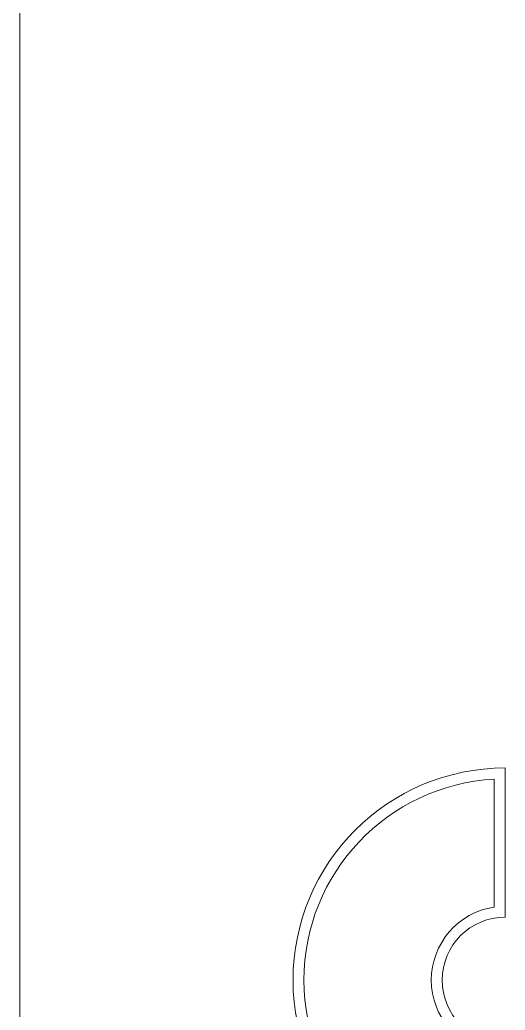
# Model space of a CAD drawing. Header units: millimetres. Extents: x 60229 to 91621, y 21923 to 36546.
# Drawn here: x 69860.73 to 69865.18, y 30016.04 to 30025.12 of the extents above; entities that cross this region are included whole.
import ezdxf

# ---------------------------------------------------------------- set-up
doc = ezdxf.new("R2010")
doc.units = ezdxf.units.MM

# ---------------------------------------------------------------- blocks, each defined once
blk = doc.blocks.new('PS2-40S3P40G-DM')
at = {"color": 7, "linetype": 'Continuous', "lineweight": 0}
for p, q in [((8.1555, -6.4077), (8.1555, 13.0923)), ((12.6055, 4.3698), (12.6055, 5.7373)), ((12.5055, 4.4623), (12.5055, 5.6345))]:
    blk.add_line(p, q, dxfattribs=at)
for radius, start, end in [(1.945, 90, 270), (1.845, 93.10698, 266.89302), (0.6775, 98.48795, 261.51205), (0.5775, 90, 270)]:
    blk.add_arc((12.6055, 3.7923), radius, start, end, dxfattribs=at)

msp = doc.modelspace()

# ---------------------------------------------------------------- block references
at = {"lineweight": -2}
msp.add_blockref('PS2-40S3P40G-DM', (69852.5773, 30012.5267), dxfattribs=at)

doc.saveas('drawing.dxf')
